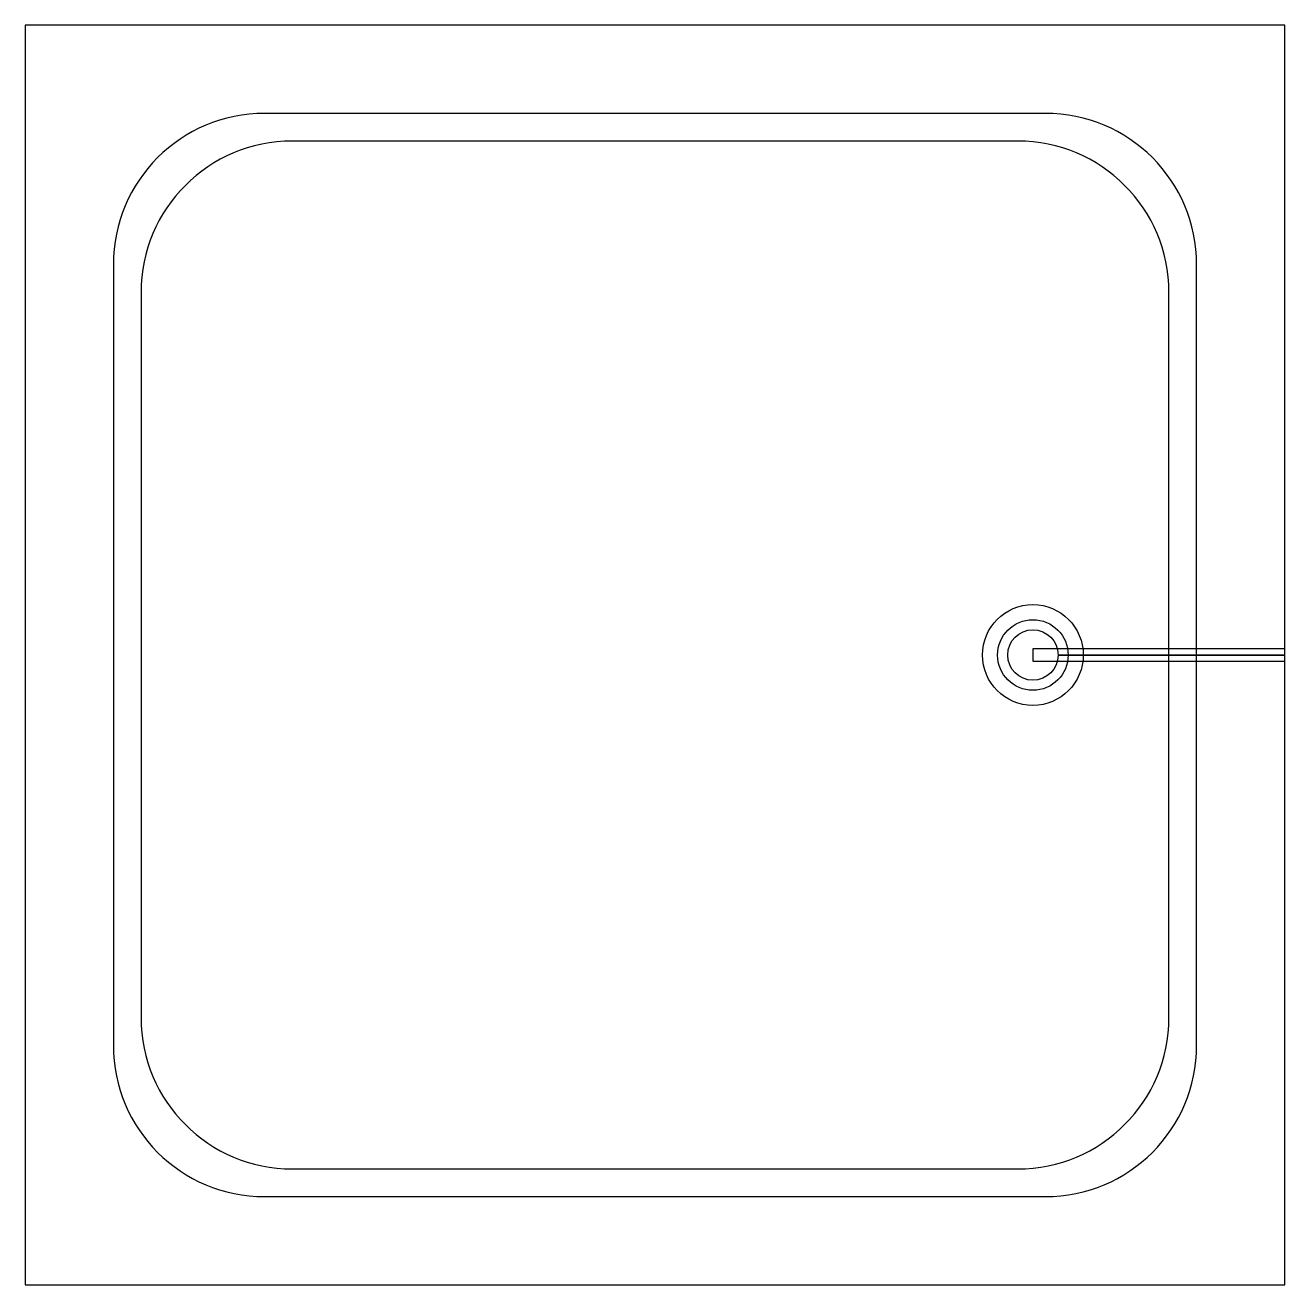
# Model space of a CAD drawing. Extents: x -12.5 to 12.5, y -12.5 to 12.5.
import ezdxf

# ---------------------------------------------------------------- set-up
doc = ezdxf.new("R2010")
doc.units = 0
for name, color, linetype in [('LAYER_1', 190, 'CONTINUOUS'), ('LAYER_2', 210, 'CONTINUOUS'), ('LAYER_3', 230, 'CONTINUOUS'), ('TEST01', 20, 'CONTINUOUS')]:
    doc.layers.add(name, color=color, linetype=linetype)

msp = doc.modelspace()

# ---------------------------------------------------------------- linework, layer by layer
at = {"layer": 'LAYER_1'}
msp.add_lwpolyline([(12.5, 0.11938), (7.5, 0.11938), (7.5, -0.11938), (12.5, -0.11938), (12.5, 0.11938)], close=True, dxfattribs=at)
msp.add_circle((7.5, 0), 0.7, dxfattribs=at)
at = {"layer": 'LAYER_2'}
msp.add_lwpolyline([(-12.5, 12.5), (-12.5, -12.5), (12.5, -12.5), (12.5, 0), (8.5, 0, -1), (6.5, 0, -1), (8.5, 0), (12.5, 0), (12.5, 12.5), (-12.5, 12.5)], format="xyb", close=True, dxfattribs=at)
msp.add_circle((7.5, 0), 0.7, dxfattribs=at)
at = {"layer": 'LAYER_3'}
msp.add_lwpolyline([(-10.75, 7.75), (-10.75, -7.75, 0.41421356), (-7.75, -10.75), (7.75, -10.75, 0.41421356), (10.75, -7.75), (10.75, 7.75, 0.41421356), (7.75, 10.75), (-7.75, 10.75, 0.41421356), (-10.75, 7.75)], format="xyb", close=True, dxfattribs=at)
at = {"layer": 'TEST01'}
msp.add_lwpolyline([(-10.2, 7.2), (-10.2, -7.2, 0.41421356), (-7.2, -10.2), (7.2, -10.2, 0.41421356), (10.2, -7.2), (10.2, 0), (8, 0, -1), (7, 0, -1), (8, 0), (10.2, 0), (10.2, 7.2, 0.41421356), (7.2, 10.2), (-7.2, 10.2, 0.41421356), (-10.2, 7.2)], format="xyb", close=True, dxfattribs=at)

doc.saveas('drawing.dxf')
